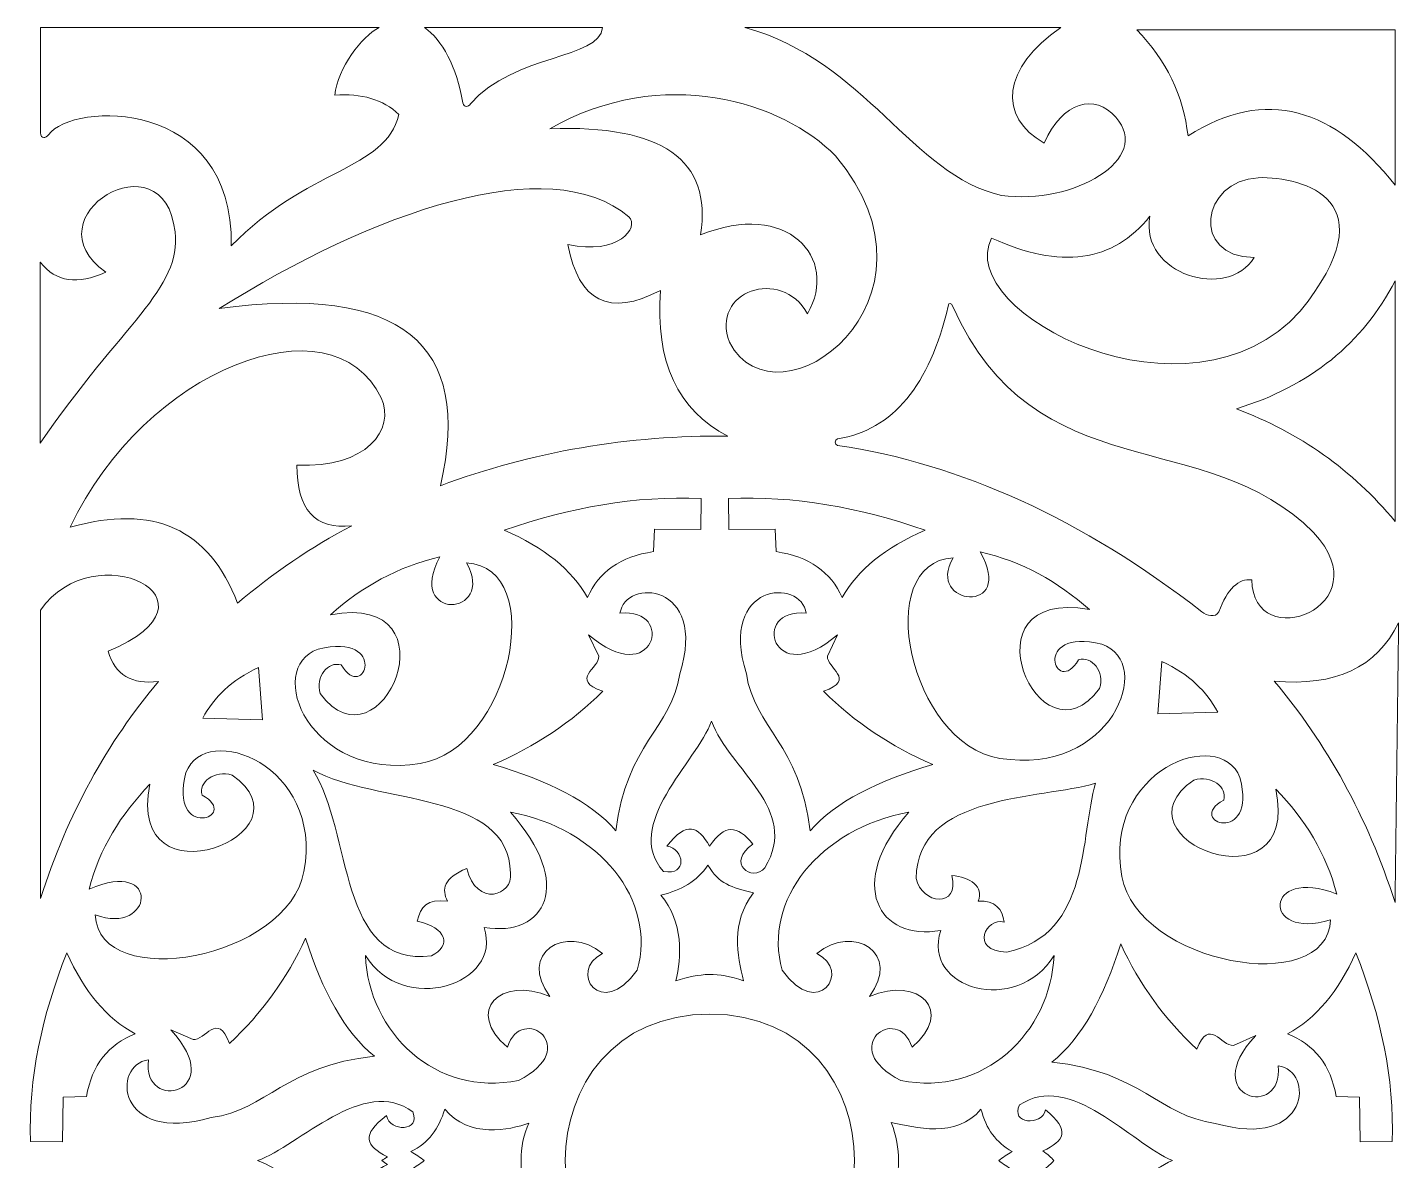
# Model space of a CAD drawing. Header units: centimetres. Extents: x -59 to 59, y -46 to 46.
# Drawn here: x 3.6 to 58.9, y 0 to 45.7 of the extents above; entities that cross this region are included whole.
import ezdxf

# ---------------------------------------------------------------- set-up
doc = ezdxf.new("R2010")
doc.units = ezdxf.units.CM
doc.header["$MEASUREMENT"] = 0
doc.layers.add('layer 1', color=7, linetype='Continuous')

msp = doc.modelspace()

# ---------------------------------------------------------------- linework, layer by layer
at = {"layer": 'layer 1', "color": 177, "lineweight": 9}
for points, knots in [([(11.82991, 36.86019), (14.85852, 40.00056), (18.0438, 39.89085), (18.59425, 42.16133), (18.59425, 42.16133), (17.94906, 42.76846), (17.08714, 43.02881), (16.00847, 42.94241), (16.00847, 42.94241), (16.13154, 44.03553), (17.08493, 45.31587), (17.79374, 45.66954), (17.79374, 45.66954), (13.24272, 45.66954), (8.68231, 45.66954), (4.13129, 45.66954), (4.13129, 45.66954), (4.13129, 44.29102), (4.13012, 42.80479), (4.13012, 41.42627), (4.13012, 41.42627), (4.1315, 41.14403), (4.36128, 41.21284), (4.4474, 41.34016), (4.4474, 41.34016), (5.4322, 42.68741), (11.93075, 42.86394), (11.82991, 36.86019)], [0, 0, 0, 0, 0.125, 0.125, 0.125, 0.125, 0.25, 0.25, 0.25, 0.25, 0.375, 0.375, 0.375, 0.375, 0.5, 0.5, 0.5, 0.5, 0.625, 0.625, 0.625, 0.625, 0.75, 0.75, 0.75, 0.75, 1, 1, 1, 1]), ([(26.81636, 45.66913), (26.68113, 44.38272), (23.27946, 44.63122), (21.48474, 42.59802), (21.48474, 42.59802), (21.40782, 42.44928), (21.21349, 42.44243), (21.17296, 42.62651), (21.17296, 42.62651), (20.92883, 44.11374), (20.32984, 45.16812), (19.62874, 45.67256), (19.62874, 45.67256), (22.02461, 45.67573), (24.42048, 45.66593), (26.81636, 45.66913)], [0, 0, 0, 0, 0.2, 0.2, 0.2, 0.2, 0.4, 0.4, 0.4, 0.4, 0.6, 0.6, 0.6, 0.6, 1, 1, 1, 1]), ([(42.91082, 38.89536), (45.83251, 38.50469), (49.02297, 40.3667), (47.52314, 42.05413), (47.52314, 42.05413), (46.71058, 43.01998), (45.35474, 42.69117), (44.63858, 41.0088), (44.63858, 41.0088), (42.75432, 42.05249), (42.93273, 44.05579), (45.31466, 45.66914), (45.31466, 45.66914), (41.06021, 45.66593), (36.80693, 45.67337), (32.55249, 45.67016), (32.55249, 45.67016), (37.46033, 44.33949), (39.27376, 39.71292), (42.91082, 38.89536)], [0, 0, 0, 0, 0.16666667, 0.16666667, 0.16666667, 0.16666667, 0.33333333, 0.33333333, 0.33333333, 0.33333333, 0.5, 0.5, 0.5, 0.5, 0.66666667, 0.66666667, 0.66666667, 0.66666667, 1, 1, 1, 1]), ([(58.7987, 39.31283), (58.7987, 41.40017), (58.7987, 43.48753), (58.7987, 45.57488), (58.7987, 45.57488), (55.32439, 45.57488), (51.8501, 45.57488), (48.3758, 45.57488), (48.3758, 45.57488), (49.56519, 44.35726), (50.25379, 42.93091), (50.4416, 41.29582), (50.4416, 41.29582), (53.58294, 43.31588), (56.36865, 42.3939), (58.7987, 39.31283)], [0, 0, 0, 0, 0.2, 0.2, 0.2, 0.2, 0.4, 0.4, 0.4, 0.4, 0.6, 0.6, 0.6, 0.6, 1, 1, 1, 1]), ([(24.6806, 41.58435), (29.21745, 44.1916), (34.1138, 42.67817), (36.21459, 40.4882), (36.21459, 40.4882), (41.12114, 34.66424), (33.8602, 29.30051), (31.93161, 32.97174), (31.93161, 32.97174), (31.15516, 35.02483), (34.01048, 36.03402), (35.08749, 34.12009), (35.08749, 34.12009), (36.3774, 36.38198), (34.2609, 38.72215), (30.76693, 37.30414), (30.76693, 37.30414), (31.24283, 40.33161), (29.21405, 41.75835), (24.6806, 41.58435)], [0, 0, 0, 0, 0.16666667, 0.16666667, 0.16666667, 0.16666667, 0.33333333, 0.33333333, 0.33333333, 0.33333333, 0.5, 0.5, 0.5, 0.5, 0.66666667, 0.66666667, 0.66666667, 0.66666667, 1, 1, 1, 1]), ([(4.12073, 28.90217), (7.4041, 33.69873), (9.83611, 35.12944), (9.55754, 37.42117), (9.55754, 37.42117), (9.13499, 41.38277), (3.60117, 38.02563), (6.75931, 35.80347), (6.75931, 35.80347), (5.62916, 35.27145), (4.75298, 35.40213), (4.13071, 36.19525), (4.13071, 36.19525), (4.12739, 36.19948), (4.12404, 36.20362), (4.12073, 36.2079), (4.12073, 36.2079), (4.12073, 33.77265), (4.12073, 31.33741), (4.12073, 28.90217)], [0, 0, 0, 0, 0.16666667, 0.16666667, 0.16666667, 0.16666667, 0.33333333, 0.33333333, 0.33333333, 0.33333333, 0.5, 0.5, 0.5, 0.5, 0.66666667, 0.66666667, 0.66666667, 0.66666667, 1, 1, 1, 1]), ([(31.86918, 29.18245), (29.84757, 30.22414), (28.93863, 32.18328), (29.14507, 35.05985), (29.14507, 35.05985), (27.08241, 33.99011), (25.8398, 34.60762), (25.41725, 36.91238), (25.41725, 36.91238), (27.43723, 36.47297), (28.32189, 37.60381), (27.87404, 38.03491), (27.87404, 38.03491), (24.66807, 40.74919), (17.50473, 38.20888), (11.34325, 34.32888), (11.34325, 34.32888), (18.6378, 35.31948), (21.61238, 32.93695), (20.26697, 27.18123), (20.26697, 27.18123), (23.94632, 28.56224), (27.91313, 29.23107), (31.86918, 29.18245)], [0, 0, 0, 0, 0.14285714, 0.14285714, 0.14285714, 0.14285714, 0.28571429, 0.28571429, 0.28571429, 0.28571429, 0.42857143, 0.42857143, 0.42857143, 0.42857143, 0.57142857, 0.57142857, 0.57142857, 0.57142857, 0.71428571, 0.71428571, 0.71428571, 0.71428571, 1, 1, 1, 1]), ([(54.96758, 34.22492), (58.59213, 38.704), (55.12715, 39.64852), (53.27738, 39.61288), (53.27738, 39.61288), (50.97371, 39.49547), (50.52299, 36.41663), (53.10836, 36.39054), (53.10836, 36.39054), (52.06296, 34.64237), (48.48223, 35.69475), (48.90163, 38.06042), (48.90163, 38.06042), (47.42427, 36.19921), (45.29588, 35.9035), (42.51644, 37.17329), (42.51644, 37.17329), (40.94657, 34.15473), (50.50703, 29.25711), (54.96758, 34.22492)], [0, 0, 0, 0, 0.16666667, 0.16666667, 0.16666667, 0.16666667, 0.33333333, 0.33333333, 0.33333333, 0.33333333, 0.5, 0.5, 0.5, 0.5, 0.66666667, 0.66666667, 0.66666667, 0.66666667, 1, 1, 1, 1]), ([(52.39472, 30.28504), (55.36821, 31.20695), (57.50288, 32.92901), (58.7987, 35.45123), (58.7987, 35.45123), (58.7987, 32.21584), (58.7987, 28.98045), (58.7987, 25.74505), (58.7987, 25.74505), (57.07721, 27.81501), (54.94254, 29.32834), (52.39472, 30.28504)], [0, 0, 0, 0, 0.25, 0.25, 0.25, 0.25, 0.5, 0.5, 0.5, 0.5, 1, 1, 1, 1]), ([(5.33205, 25.50747), (8.32511, 31.89299), (15.88922, 34.83347), (17.88042, 30.72724), (17.88042, 30.72724), (18.45925, 29.4414), (17.28781, 27.88521), (14.47819, 28.01522), (14.47819, 28.01522), (14.4657, 26.2235), (15.20435, 25.40605), (16.69415, 25.56286), (16.69415, 25.56286), (15.05189, 24.72567), (13.51603, 23.63169), (12.07758, 22.44934), (12.07758, 22.44934), (10.941, 25.44157), (8.69249, 26.46094), (5.33205, 25.50747)], [0, 0, 0, 0, 0.16666667, 0.16666667, 0.16666667, 0.16666667, 0.33333333, 0.33333333, 0.33333333, 0.33333333, 0.5, 0.5, 0.5, 0.5, 0.66666667, 0.66666667, 0.66666667, 0.66666667, 1, 1, 1, 1]), ([(55.5122, 25.28844), (51.19097, 29.67252), (44.26922, 26.94962), (40.94437, 34.41864), (40.94437, 34.41864), (40.87136, 34.57216), (40.79581, 34.58429), (40.76051, 34.43365), (40.76051, 34.43365), (40.01871, 31.22869), (38.53195, 29.44141), (36.30026, 29.07176), (36.30026, 29.07176), (36.18171, 29.05763), (36.17052, 28.82427), (36.2948, 28.81055), (36.2948, 28.81055), (41.26444, 28.07592), (46.16784, 25.83647), (51.00499, 22.09218), (51.00499, 22.09218), (51.19591, 21.93819), (51.54771, 21.84004), (51.67858, 22.09379), (51.67858, 22.09379), (52.0379, 23.01843), (52.48319, 23.44842), (53.01447, 23.38373), (53.01447, 23.38373), (53.06141, 20.3223), (58.29789, 22.30093), (55.5122, 25.28844)], [0, 0, 0, 0, 0.11111111, 0.11111111, 0.11111111, 0.11111111, 0.22222222, 0.22222222, 0.22222222, 0.22222222, 0.33333333, 0.33333333, 0.33333333, 0.33333333, 0.44444444, 0.44444444, 0.44444444, 0.44444444, 0.55555556, 0.55555556, 0.55555556, 0.55555556, 0.66666667, 0.66666667, 0.66666667, 0.66666667, 0.77777778, 0.77777778, 0.77777778, 0.77777778, 1, 1, 1, 1]), ([(30.78863, 26.66032), (30.78863, 26.66032), (30.78043, 25.41584), (30.78043, 25.41584), (30.78043, 25.41584), (30.78043, 25.41584), (28.90468, 25.42711), (28.90468, 25.42711), (28.90468, 25.42711), (28.90468, 25.42711), (28.86376, 24.52167), (28.86376, 24.52167), (28.86376, 24.52167), (27.54044, 24.32488), (26.65365, 23.70812), (26.20339, 22.67141), (26.20339, 22.67141), (25.57581, 23.78686), (24.45709, 24.6923), (22.84723, 25.38775), (22.84723, 25.38775), (25.49439, 26.30409), (28.14155, 26.79385), (30.78863, 26.66032)], [0, 0, 0, 0, 0.14285714, 0.14285714, 0.14285714, 0.14285714, 0.28571429, 0.28571429, 0.28571429, 0.28571429, 0.42857143, 0.42857143, 0.42857143, 0.42857143, 0.57142857, 0.57142857, 0.57142857, 0.57142857, 0.71428571, 0.71428571, 0.71428571, 0.71428571, 1, 1, 1, 1]), ([(31.89575, 26.66032), (31.89575, 26.66032), (31.90395, 25.41584), (31.90395, 25.41584), (31.90395, 25.41584), (31.90395, 25.41584), (33.7797, 25.42711), (33.7797, 25.42711), (33.7797, 25.42711), (33.7797, 25.42711), (33.82063, 24.52167), (33.82063, 24.52167), (33.82063, 24.52167), (35.14394, 24.32488), (36.03073, 23.70812), (36.48099, 22.67141), (36.48099, 22.67141), (37.10857, 23.78686), (38.22729, 24.6923), (39.83715, 25.38775), (39.83715, 25.38775), (37.18999, 26.30409), (34.54283, 26.79385), (31.89575, 26.66032)], [0, 0, 0, 0, 0.14285714, 0.14285714, 0.14285714, 0.14285714, 0.28571429, 0.28571429, 0.28571429, 0.28571429, 0.42857143, 0.42857143, 0.42857143, 0.42857143, 0.57142857, 0.57142857, 0.57142857, 0.57142857, 0.71428571, 0.71428571, 0.71428571, 0.71428571, 1, 1, 1, 1]), ([(8.88871, 19.28653), (7.81726, 19.14384), (7.13876, 19.54849), (6.85322, 20.50058), (6.85322, 20.50058), (11.87385, 22.58915), (6.28985, 25.25799), (4.12981, 22.16682), (4.12981, 22.16682), (4.13049, 18.28667), (4.13117, 14.40654), (4.13184, 10.5264), (4.13184, 10.5264), (5.21006, 13.93131), (6.83951, 16.84022), (8.88871, 19.28653)], [0, 0, 0, 0, 0.2, 0.2, 0.2, 0.2, 0.4, 0.4, 0.4, 0.4, 0.6, 0.6, 0.6, 0.6, 1, 1, 1, 1]), ([(46.02795, 20.15658), (46.56164, 20.31439), (47.08429, 19.68887), (46.87485, 19.00238), (46.87485, 19.00238), (44.43056, 15.67031), (41.26676, 23.13081), (46.46237, 22.18492), (46.46237, 22.18492), (45.1933, 23.30665), (43.74922, 24.1289), (42.04949, 24.51363), (42.04949, 24.51363), (43.53273, 21.9356), (39.80389, 22.32806), (40.96784, 24.27011), (40.96784, 24.27011), (37.66325, 24.10914), (39.19094, 16.75936), (42.84843, 16.18205), (42.84843, 16.18205), (47.31962, 15.45233), (49.15098, 20.0267), (46.96353, 20.79235), (46.96353, 20.79235), (44.08891, 21.47676), (45.09211, 18.59325), (46.02795, 20.15658)], [0, 0, 0, 0, 0.125, 0.125, 0.125, 0.125, 0.25, 0.25, 0.25, 0.25, 0.375, 0.375, 0.375, 0.375, 0.5, 0.5, 0.5, 0.5, 0.625, 0.625, 0.625, 0.625, 0.75, 0.75, 0.75, 0.75, 1, 1, 1, 1]), ([(16.26706, 19.95098), (15.73337, 20.10879), (15.21072, 19.48327), (15.42016, 18.79678), (15.42016, 18.79678), (17.86445, 15.46471), (21.02825, 22.92522), (15.83265, 21.97932), (15.83265, 21.97932), (17.10171, 23.10106), (18.54579, 23.92331), (20.24552, 24.30803), (20.24552, 24.30803), (18.84415, 21.69061), (22.53201, 21.88622), (21.32717, 24.06451), (21.32717, 24.06451), (24.63177, 23.90354), (23.10407, 16.55376), (19.44658, 15.97645), (19.44658, 15.97645), (14.97539, 15.24674), (13.14403, 19.8211), (15.33148, 20.58675), (15.33148, 20.58675), (18.2061, 21.27116), (17.2029, 18.38765), (16.26706, 19.95098)], [0, 0, 0, 0, 0.125, 0.125, 0.125, 0.125, 0.25, 0.25, 0.25, 0.25, 0.375, 0.375, 0.375, 0.375, 0.5, 0.5, 0.5, 0.5, 0.625, 0.625, 0.625, 0.625, 0.75, 0.75, 0.75, 0.75, 1, 1, 1, 1]), ([(22.4008, 15.93485), (24.6144, 15.28863), (26.34016, 14.42909), (27.35318, 13.25789), (27.35318, 13.25789), (27.76247, 16.74844), (29.60427, 17.40456), (29.9317, 19.596), (29.9317, 19.596), (31.07779, 23.29064), (27.70794, 23.46106), (27.5169, 22.03676), (27.5169, 22.03676), (29.78821, 22.28596), (28.89479, 18.87427), (26.24811, 21.17068), (26.24811, 21.17068), (26.24811, 21.17068), (26.6574, 20.30461), (26.6574, 20.30461), (26.6574, 20.30461), (26.71197, 19.8322), (25.45682, 19.35979), (26.82111, 18.88739), (26.82111, 18.88739), (25.56596, 17.64072), (24.09253, 16.65654), (22.4008, 15.93485)], [0, 0, 0, 0, 0.125, 0.125, 0.125, 0.125, 0.25, 0.25, 0.25, 0.25, 0.375, 0.375, 0.375, 0.375, 0.5, 0.5, 0.5, 0.5, 0.625, 0.625, 0.625, 0.625, 0.75, 0.75, 0.75, 0.75, 1, 1, 1, 1]), ([(40.14846, 15.93485), (37.93486, 15.28863), (36.20909, 14.42909), (35.19608, 13.25789), (35.19608, 13.25789), (34.78679, 16.74844), (32.94499, 17.40456), (32.61756, 19.596), (32.61756, 19.596), (31.47147, 23.29064), (34.84132, 23.46106), (35.03236, 22.03676), (35.03236, 22.03676), (32.76105, 22.28596), (33.65447, 18.87427), (36.30115, 21.17068), (36.30115, 21.17068), (36.30115, 21.17068), (35.89186, 20.30461), (35.89186, 20.30461), (35.89186, 20.30461), (35.83729, 19.8322), (37.09244, 19.35979), (35.72815, 18.88739), (35.72815, 18.88739), (36.9833, 17.64072), (38.45673, 16.65654), (40.14846, 15.93485)], [0, 0, 0, 0, 0.125, 0.125, 0.125, 0.125, 0.25, 0.25, 0.25, 0.25, 0.375, 0.375, 0.375, 0.375, 0.5, 0.5, 0.5, 0.5, 0.625, 0.625, 0.625, 0.625, 0.75, 0.75, 0.75, 0.75, 1, 1, 1, 1]), ([(58.79638, 10.36676), (58.84411, 14.12611), (58.89184, 17.88547), (58.93956, 21.64483), (58.93956, 21.64483), (58.05661, 19.851), (56.38481, 19.06975), (53.92411, 19.30107), (53.92411, 19.30107), (56.01863, 16.80182), (57.69311, 13.82126), (58.79638, 10.36676)], [0, 0, 0, 0, 0.25, 0.25, 0.25, 0.25, 0.5, 0.5, 0.5, 0.5, 1, 1, 1, 1]), ([(49.2271, 17.97188), (49.2271, 17.97188), (51.63932, 18.05053), (51.63932, 18.05053), (51.63932, 18.05053), (51.19639, 18.87955), (50.48765, 19.58086), (49.39064, 20.09544), (49.39064, 20.09544), (49.39064, 20.09544), (49.2271, 17.97188), (49.2271, 17.97188)], [0, 0, 0, 0, 0.25, 0.25, 0.25, 0.25, 0.5, 0.5, 0.5, 0.5, 1, 1, 1, 1]), ([(13.09232, 17.72973), (13.09232, 17.72973), (10.6801, 17.80838), (10.6801, 17.80838), (10.6801, 17.80838), (11.12304, 18.63739), (11.83177, 19.33871), (12.92878, 19.85329), (12.92878, 19.85329), (12.92878, 19.85329), (13.09232, 17.72973), (13.09232, 17.72973)], [0, 0, 0, 0, 0.25, 0.25, 0.25, 0.25, 0.5, 0.5, 0.5, 0.5, 1, 1, 1, 1]), ([(10.65264, 14.70127), (10.49245, 15.21572), (11.14657, 15.71387), (11.85875, 15.50743), (11.85875, 15.50743), (15.30514, 13.13224), (7.52588, 10.14348), (8.54705, 15.13384), (8.54705, 15.13384), (7.37162, 13.92138), (6.50628, 12.53842), (6.09394, 10.90638), (6.09394, 10.90638), (9.02787, 12.19129), (8.67995, 8.99907), (6.33925, 9.86426), (6.33925, 9.86426), (6.48257, 6.68466), (14.13481, 8.10058), (14.7616, 11.61424), (14.7616, 11.61424), (15.55276, 15.9094), (10.81038, 17.70411), (9.99848, 15.60575), (9.99848, 15.60575), (9.26603, 12.84585), (12.27113, 13.78978), (10.65264, 14.70127)], [0, 0, 0, 0, 0.125, 0.125, 0.125, 0.125, 0.25, 0.25, 0.25, 0.25, 0.375, 0.375, 0.375, 0.375, 0.5, 0.5, 0.5, 0.5, 0.625, 0.625, 0.625, 0.625, 0.75, 0.75, 0.75, 0.75, 1, 1, 1, 1]), ([(31.21192, 17.679), (31.92984, 15.70889), (34.80583, 14.14316), (33.36566, 11.76869), (33.36566, 11.76869), (32.84697, 11.1391), (31.76541, 11.98047), (32.88359, 12.71957), (32.88359, 12.71957), (32.24055, 13.48986), (31.73714, 13.54798), (31.13519, 12.63355), (31.13519, 12.63355), (30.66992, 13.45892), (30.2157, 13.66138), (29.40804, 12.63979), (29.40804, 12.63979), (30.12223, 12.54226), (30.25326, 11.41388), (29.27238, 11.62114), (29.27238, 11.62114), (27.59927, 13.46565), (30.60737, 16.05329), (31.21192, 17.679)], [0, 0, 0, 0, 0.14285714, 0.14285714, 0.14285714, 0.14285714, 0.28571429, 0.28571429, 0.28571429, 0.28571429, 0.42857143, 0.42857143, 0.42857143, 0.42857143, 0.57142857, 0.57142857, 0.57142857, 0.57142857, 0.71428571, 0.71428571, 0.71428571, 0.71428571, 1, 1, 1, 1]), ([(51.88341, 14.50061), (52.0436, 15.01507), (51.38948, 15.51322), (50.6773, 15.30678), (50.6773, 15.30678), (47.23092, 12.93159), (55.01017, 9.94283), (53.989, 14.93319), (53.989, 14.93319), (55.16443, 13.72073), (56.02977, 12.33777), (56.44211, 10.70573), (56.44211, 10.70573), (53.50819, 11.87253), (53.36496, 8.79842), (56.1968, 9.66361), (56.1968, 9.66361), (56.05348, 6.48401), (48.40124, 7.89993), (47.77445, 11.41358), (47.77445, 11.41358), (46.9833, 15.70875), (51.72567, 17.50346), (52.53758, 15.40509), (52.53758, 15.40509), (53.27002, 12.6452), (50.26492, 13.58913), (51.88341, 14.50061)], [0, 0, 0, 0, 0.125, 0.125, 0.125, 0.125, 0.25, 0.25, 0.25, 0.25, 0.375, 0.375, 0.375, 0.375, 0.5, 0.5, 0.5, 0.5, 0.625, 0.625, 0.625, 0.625, 0.75, 0.75, 0.75, 0.75, 1, 1, 1, 1]), ([(15.12984, 15.71), (16.72263, 13.21227), (16.12925, 7.71197), (19.9082, 8.21681), (19.9082, 8.21681), (20.72823, 8.60354), (20.53195, 9.36112), (19.33463, 9.60725), (19.33463, 9.60725), (19.46847, 10.21271), (19.72678, 10.51443), (20.56111, 10.41935), (20.56111, 10.41935), (20.29891, 10.90063), (20.40718, 11.3472), (21.32912, 11.7405), (21.32912, 11.7405), (21.72137, 10.14487), (23.22673, 10.64363), (23.0912, 11.54813), (23.0912, 11.54813), (23.06295, 14.88142), (17.68873, 14.30178), (15.12984, 15.71)], [0, 0, 0, 0, 0.14285714, 0.14285714, 0.14285714, 0.14285714, 0.28571429, 0.28571429, 0.28571429, 0.28571429, 0.42857143, 0.42857143, 0.42857143, 0.42857143, 0.57142857, 0.57142857, 0.57142857, 0.57142857, 0.71428571, 0.71428571, 0.71428571, 0.71428571, 1, 1, 1, 1]), ([(46.70962, 15.17667), (44.47658, 14.51561), (39.48955, 14.76459), (39.47142, 11.33933), (39.47142, 11.33933), (39.68031, 10.28777), (41.25091, 10.11179), (40.90818, 11.45317), (40.90818, 11.45317), (41.6507, 11.38759), (42.22307, 11.00873), (41.97277, 10.42049), (41.97277, 10.42049), (42.645, 10.46383), (42.97652, 10.09288), (43.01653, 9.57765), (43.01653, 9.57765), (42.30455, 9.77806), (41.58299, 8.43048), (43.12834, 8.35629), (43.12834, 8.35629), (46.5394, 9.09611), (46.07455, 13.0591), (46.70962, 15.17667)], [0, 0, 0, 0, 0.14285714, 0.14285714, 0.14285714, 0.14285714, 0.28571429, 0.28571429, 0.28571429, 0.28571429, 0.42857143, 0.42857143, 0.42857143, 0.42857143, 0.57142857, 0.57142857, 0.57142857, 0.57142857, 0.71428571, 0.71428571, 0.71428571, 0.71428571, 1, 1, 1, 1]), ([(17.23999, 8.22367), (17.37637, 5.12675), (20.06399, 2.50231), (23.42023, 3.18468), (23.42023, 3.18468), (26.03963, 4.49692), (23.55662, 6.32093), (22.97001, 4.52316), (22.97001, 4.52316), (21.25737, 5.96683), (22.66246, 7.42354), (24.68902, 6.57025), (24.68902, 6.57025), (23.38575, 8.3027), (25.30923, 9.53633), (26.81732, 8.30241), (26.81732, 8.30241), (25.38481, 7.63317), (26.75625, 5.56532), (28.2089, 7.63317), (28.2089, 7.63317), (29.01727, 10.44462), (26.69109, 13.35121), (23.0928, 14.01064), (23.0928, 14.01064), (25.67476, 11.10397), (24.53167, 8.95815), (22.02826, 9.35538), (22.02826, 9.35538), (22.81611, 7.04241), (18.75435, 5.76979), (17.23999, 8.22367)], [0, 0, 0, 0, 0.11111111, 0.11111111, 0.11111111, 0.11111111, 0.22222222, 0.22222222, 0.22222222, 0.22222222, 0.33333333, 0.33333333, 0.33333333, 0.33333333, 0.44444444, 0.44444444, 0.44444444, 0.44444444, 0.55555556, 0.55555556, 0.55555556, 0.55555556, 0.66666667, 0.66666667, 0.66666667, 0.66666667, 0.77777778, 0.77777778, 0.77777778, 0.77777778, 1, 1, 1, 1]), ([(45.0331, 8.22367), (44.89671, 5.12675), (42.2091, 2.50231), (38.85286, 3.18468), (38.85286, 3.18468), (36.23346, 4.49692), (38.71647, 6.32093), (39.30307, 4.52316), (39.30307, 4.52316), (41.01572, 5.96683), (39.61063, 7.42354), (37.58407, 6.57025), (37.58407, 6.57025), (38.88733, 8.3027), (36.96386, 9.53633), (35.45577, 8.30241), (35.45577, 8.30241), (36.88828, 7.63317), (35.51684, 5.56532), (34.06419, 7.63317), (34.06419, 7.63317), (33.25582, 10.44462), (35.582, 13.35121), (39.18029, 14.01064), (39.18029, 14.01064), (36.59833, 11.10397), (37.96581, 8.77175), (40.45902, 9.23766), (40.45902, 9.23766), (39.68137, 6.87563), (43.51874, 5.76979), (45.0331, 8.22367)], [0, 0, 0, 0, 0.11111111, 0.11111111, 0.11111111, 0.11111111, 0.22222222, 0.22222222, 0.22222222, 0.22222222, 0.33333333, 0.33333333, 0.33333333, 0.33333333, 0.44444444, 0.44444444, 0.44444444, 0.44444444, 0.55555556, 0.55555556, 0.55555556, 0.55555556, 0.66666667, 0.66666667, 0.66666667, 0.66666667, 0.77777778, 0.77777778, 0.77777778, 0.77777778, 1, 1, 1, 1]), ([(31.06622, 11.8704), (31.50931, 11.11487), (31.99263, 10.97618), (32.91105, 10.7489), (32.91105, 10.7489), (31.96274, 9.53772), (32.25637, 8.24991), (32.50648, 7.19778), (32.50648, 7.19778), (31.43393, 7.57998), (30.76936, 7.51402), (29.76697, 7.20356), (29.76697, 7.20356), (30.01688, 8.1371), (30.06864, 9.59425), (29.17084, 10.6635), (29.17084, 10.6635), (30.00406, 10.86636), (30.60145, 11.20279), (31.06622, 11.8704)], [0, 0, 0, 0, 0.16666667, 0.16666667, 0.16666667, 0.16666667, 0.33333333, 0.33333333, 0.33333333, 0.33333333, 0.5, 0.5, 0.5, 0.5, 0.66666667, 0.66666667, 0.66666667, 0.66666667, 1, 1, 1, 1]), ([(14.8306, 8.92704), (15.50051, 6.79733), (16.39261, 5.13665), (17.60938, 4.16125), (17.60938, 4.16125), (13.98, 3.77066), (13.29623, 1.99972), (11.01757, 1.68672), (11.01757, 1.68672), (7.17536, 0.58762), (7.00116, 3.82904), (8.48213, 4.01154), (8.48213, 4.01154), (8.22103, 1.82711), (11.76885, 2.68343), (9.38368, 5.23115), (9.38368, 5.23115), (9.38368, 5.23115), (10.28375, 4.83672), (10.28375, 4.83672), (10.28375, 4.83672), (10.77485, 4.78381), (11.2671, 5.99065), (11.75704, 4.678), (11.75704, 4.678), (13.05427, 5.88415), (14.07879, 7.3005), (14.8306, 8.92704)], [0, 0, 0, 0, 0.125, 0.125, 0.125, 0.125, 0.25, 0.25, 0.25, 0.25, 0.375, 0.375, 0.375, 0.375, 0.5, 0.5, 0.5, 0.5, 0.625, 0.625, 0.625, 0.625, 0.75, 0.75, 0.75, 0.75, 1, 1, 1, 1]), ([(3.72333, 0.7238), (3.72333, 0.7238), (5.01712, 0.70891), (5.01712, 0.70891), (5.01712, 0.70891), (5.01712, 0.70891), (5.03972, 2.51299), (5.03972, 2.51299), (5.03972, 2.51299), (5.03972, 2.51299), (5.98168, 2.53578), (5.98168, 2.53578), (5.98168, 2.53578), (6.21046, 3.8048), (6.8678, 4.64632), (7.95369, 5.06036), (7.95369, 5.06036), (6.80568, 5.6843), (5.88495, 6.77672), (5.1915, 8.33763), (5.1915, 8.33763), (4.19052, 5.80867), (3.63297, 3.2719), (3.72333, 0.7238)], [0, 0, 0, 0, 0.14285714, 0.14285714, 0.14285714, 0.14285714, 0.28571429, 0.28571429, 0.28571429, 0.28571429, 0.42857143, 0.42857143, 0.42857143, 0.42857143, 0.57142857, 0.57142857, 0.57142857, 0.57142857, 0.71428571, 0.71428571, 0.71428571, 0.71428571, 1, 1, 1, 1]), ([(47.72641, 8.69066), (47.05651, 6.56096), (46.16441, 4.90028), (44.94764, 3.92488), (44.94764, 3.92488), (48.57701, 3.53429), (49.26079, 1.76335), (51.53944, 1.45035), (51.53944, 1.45035), (55.38166, 0.35125), (55.55586, 3.59267), (54.07489, 3.77517), (54.07489, 3.77517), (54.33598, 1.59074), (50.78817, 2.44705), (53.17334, 4.99478), (53.17334, 4.99478), (53.17334, 4.99478), (52.27327, 4.60035), (52.27327, 4.60035), (52.27327, 4.60035), (51.78217, 4.54744), (51.28992, 5.75428), (50.79998, 4.44163), (50.79998, 4.44163), (49.50275, 5.64778), (48.47823, 7.06413), (47.72641, 8.69066)], [0, 0, 0, 0, 0.125, 0.125, 0.125, 0.125, 0.25, 0.25, 0.25, 0.25, 0.375, 0.375, 0.375, 0.375, 0.5, 0.5, 0.5, 0.5, 0.625, 0.625, 0.625, 0.625, 0.75, 0.75, 0.75, 0.75, 1, 1, 1, 1]), ([(58.68296, 0.7238), (58.68296, 0.7238), (57.38917, 0.70891), (57.38917, 0.70891), (57.38917, 0.70891), (57.38917, 0.70891), (57.36657, 2.51299), (57.36657, 2.51299), (57.36657, 2.51299), (57.36657, 2.51299), (56.42461, 2.53578), (56.42461, 2.53578), (56.42461, 2.53578), (56.19583, 3.8048), (55.53849, 4.64632), (54.4526, 5.06036), (54.4526, 5.06036), (55.60061, 5.6843), (56.52134, 6.77672), (57.21479, 8.33763), (57.21479, 8.33763), (58.21577, 5.80867), (58.77332, 3.2719), (58.68296, 0.7238)], [0, 0, 0, 0, 0.14285714, 0.14285714, 0.14285714, 0.14285714, 0.28571429, 0.28571429, 0.28571429, 0.28571429, 0.42857143, 0.42857143, 0.42857143, 0.42857143, 0.57142857, 0.57142857, 0.57142857, 0.57142857, 0.71428571, 0.71428571, 0.71428571, 0.71428571, 1, 1, 1, 1]), ([(31.14552, 5.86164), (23.36383, 5.86164), (23.36383, -5.95996), (31.14552, -5.95996), (31.14552, -5.95996), (38.92727, -5.95996), (38.92727, 5.86164), (31.14552, 5.86164)], [0, 0, 0, 0, 0.33333333, 0.33333333, 0.33333333, 0.33333333, 1, 1, 1, 1]), ([(17.90089, -0.04915), (17.96846, 0.00156), (18.0437, 0.05296), (18.12679, 0.1052), (18.12679, 0.1052), (17.26198, 0.54066), (17.04491, 0.97455), (18.09516, 1.76617), (18.09516, 1.76617), (18.20693, 1.08074), (19.51832, 1.13321), (19.15212, 1.91147), (19.15212, 1.91147), (17.19378, 3.39491), (14.5641, 0.55598), (12.88287, -0.04912), (12.88287, -0.04912), (14.5641, -0.65422), (17.19378, -3.49323), (19.15212, -2.00979), (19.15212, -2.00979), (19.51832, -1.23153), (18.20693, -1.17906), (18.09516, -1.86449), (18.09516, -1.86449), (17.04491, -1.07287), (17.26198, -0.63898), (18.12679, -0.20352), (18.12679, -0.20352), (18.0437, -0.15128), (17.96846, -0.09986), (17.90089, -0.04915)], [0, 0, 0, 0, 0.11111111, 0.11111111, 0.11111111, 0.11111111, 0.22222222, 0.22222222, 0.22222222, 0.22222222, 0.33333333, 0.33333333, 0.33333333, 0.33333333, 0.44444444, 0.44444444, 0.44444444, 0.44444444, 0.55555556, 0.55555556, 0.55555556, 0.55555556, 0.66666667, 0.66666667, 0.66666667, 0.66666667, 0.77777778, 0.77777778, 0.77777778, 0.77777778, 1, 1, 1, 1]), ([(49.80984, -0.0492), (48.16104, -0.73183), (45.67685, -3.68356), (43.6462, -2.29297), (43.6462, -2.29297), (43.2413, -1.53267), (44.5485, -1.41922), (44.69463, -2.09865), (44.69463, -2.09865), (45.70383, -1.25908), (45.46516, -0.83579), (44.57948, -0.44109), (44.57948, -0.44109), (44.77601, -0.30402), (44.92587, -0.17422), (45.0316, -0.04917), (45.0316, -0.04917), (44.92587, 0.07587), (44.77601, 0.2057), (44.57948, 0.34277), (44.57948, 0.34277), (45.46516, 0.73747), (45.70383, 1.16076), (44.69463, 2.00033), (44.69463, 2.00033), (44.5485, 1.3209), (43.2413, 1.43435), (43.6462, 2.19464), (43.6462, 2.19464), (45.67685, 3.58524), (48.16104, 0.63342), (49.80984, -0.0492)], [0, 0, 0, 0, 0.11111111, 0.11111111, 0.11111111, 0.11111111, 0.22222222, 0.22222222, 0.22222222, 0.22222222, 0.33333333, 0.33333333, 0.33333333, 0.33333333, 0.44444444, 0.44444444, 0.44444444, 0.44444444, 0.55555556, 0.55555556, 0.55555556, 0.55555556, 0.66666667, 0.66666667, 0.66666667, 0.66666667, 0.77777778, 0.77777778, 0.77777778, 0.77777778, 1, 1, 1, 1]), ([(23.83771, -1.56313), (23.05706, -1.27808), (21.43216, -0.93444), (20.44079, -2.12667), (20.44079, -2.12667), (20.21768, -1.32832), (19.78167, -0.76835), (19.08177, -0.40918), (19.08177, -0.40918), (19.28141, -0.29713), (19.45835, -0.17726), (19.61137, -0.04916), (19.61137, -0.04916), (19.45835, 0.07894), (19.28141, 0.19881), (19.08177, 0.31086), (19.08177, 0.31086), (19.78167, 0.67003), (20.21768, 1.23), (20.44079, 2.02835), (20.44079, 2.02835), (21.43216, 0.83612), (23.05706, 1.17976), (23.83771, 1.46481), (23.83771, 1.46481), (23.41707, 0.56761), (23.41707, -0.66593), (23.83771, -1.56313)], [0, 0, 0, 0, 0.125, 0.125, 0.125, 0.125, 0.25, 0.25, 0.25, 0.25, 0.375, 0.375, 0.375, 0.375, 0.5, 0.5, 0.5, 0.5, 0.625, 0.625, 0.625, 0.625, 0.75, 0.75, 0.75, 0.75, 1, 1, 1, 1]), ([(42.80818, -0.04916), (42.96119, -0.17724), (43.13813, -0.29713), (43.33777, -0.40918), (43.33777, -0.40918), (42.67867, -0.788), (42.30656, -1.31922), (42.08344, -2.11757), (42.08344, -2.11757), (41.09209, -0.92534), (39.41108, -1.38364), (38.46725, -1.59021), (38.46725, -1.59021), (38.8574, -0.4808), (38.8574, 0.38247), (38.46725, 1.49189), (38.46725, 1.49189), (39.41108, 1.28532), (41.09209, 0.82702), (42.08344, 2.01925), (42.08344, 2.01925), (42.30656, 1.2209), (42.67867, 0.68968), (43.33777, 0.31086), (43.33777, 0.31086), (43.13813, 0.19881), (42.96119, 0.07892), (42.80818, -0.04916)], [0, 0, 0, 0, 0.125, 0.125, 0.125, 0.125, 0.25, 0.25, 0.25, 0.25, 0.375, 0.375, 0.375, 0.375, 0.5, 0.5, 0.5, 0.5, 0.625, 0.625, 0.625, 0.625, 0.75, 0.75, 0.75, 0.75, 1, 1, 1, 1])]:
    msp.add_open_spline(points, degree=3, knots=knots, dxfattribs=at)

doc.saveas('drawing.dxf')
